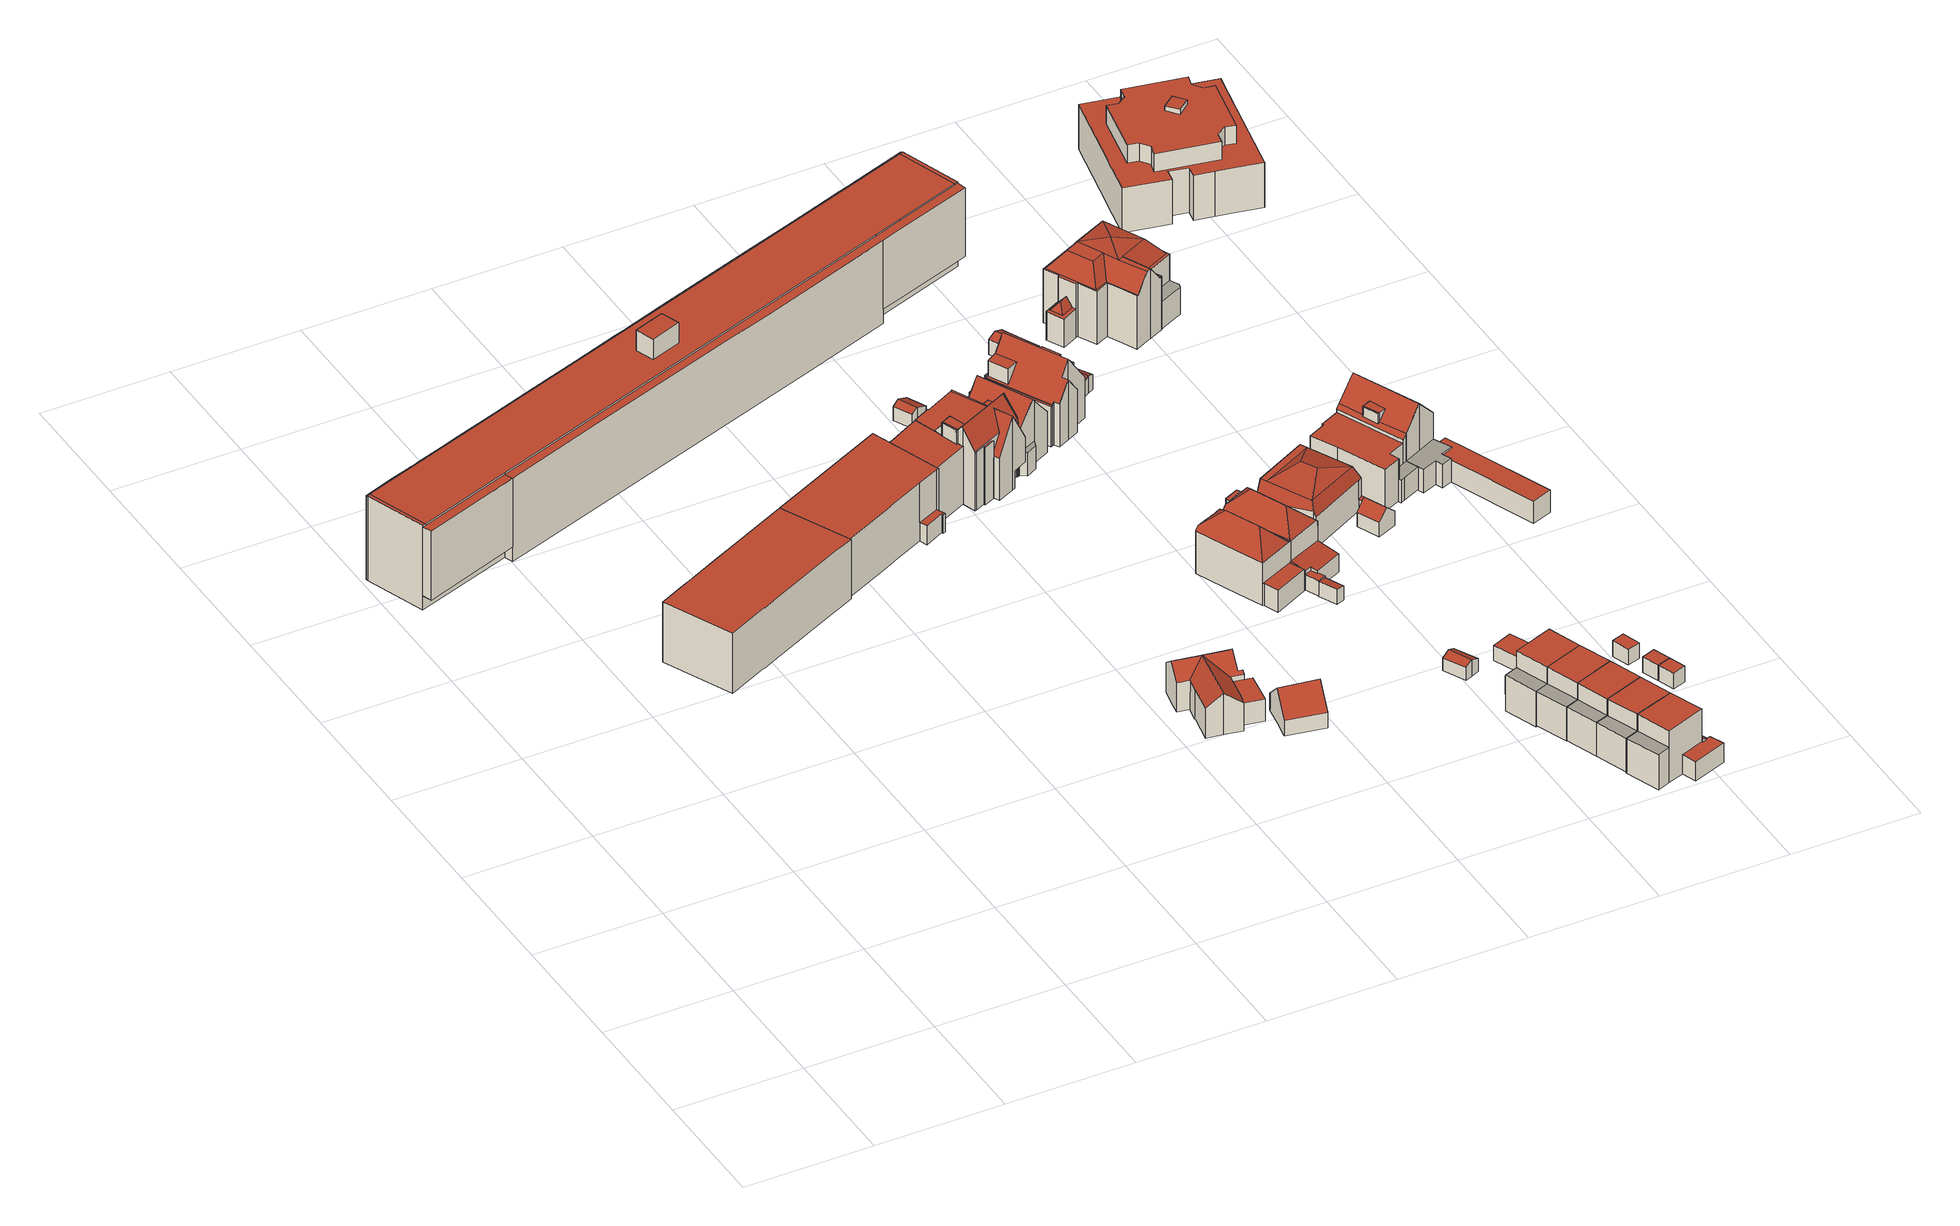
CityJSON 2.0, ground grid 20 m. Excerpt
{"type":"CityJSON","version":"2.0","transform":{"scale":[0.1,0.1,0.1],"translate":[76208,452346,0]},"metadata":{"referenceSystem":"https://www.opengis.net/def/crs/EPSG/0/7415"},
"CityObjects":{
"building1":{"type":"Building","attributes":{"Volume":3137.26,"Dakoppervlakte":316.41,"Muuroppervlakte":763.79,"Vloeroppervlakte":316.41,"hoogte_Z_max_in_m_NAP":10.35,"GEB_DOEL":"woonfunctie","dateOfConstruction":"1959-01-01","measuredHeight":9.92},"geometry":[{"type":"Solid","lod":"2","boundaries":[[[[0,1,2,3,4,5,6,7,8,9,10,11,12,13,14,15,16]],[[17,18,19,20,21,22,23,24,25,26,27,28,29,30,31,32,33]],[[6,5,4,3,2,1,33,32,31,30,29,28,27,7]],[[18,17,33,1,0,16]],[[8,7,27,26]],[[13,12,11,10,9,8,26,25,24,23,22,21,20,19,18,16,15,14]]]],"semantics":{"surfaces":[{"type":"GroundSurface"},{"type":"RoofSurface"},{"type":"WallSurface"}],"values":[[0,1,2,2,2,2]]}}]},
"building2":{"type":"Building","attributes":{"Volume":2361.42,"Dakoppervlakte":246.92,"Muuroppervlakte":637.64,"Vloeroppervlakte":246.92,"hoogte_Z_max_in_m_NAP":10.35,"GEB_DOEL":"kantoorfunctie - overige gebruiksfunctie - woonfunctie","dateOfConstruction":"1967-01-01","measuredHeight":9.69},"geometry":[{"type":"Solid","lod":"2","boundaries":[[[[34,35,36,37,38,39,40,41,42,43,44,45,46,47]],[[48,49,50,51,52,53,18,17,54,55]],[[56,57,58,59,60,61]],[[39,38,18,53]],[[50,49,56,43,42]],[[41,51,50,42]],[[53,52,51,41,40,39]],[[34,47,58,57]],[[58,47,46,59]],[[46,45,60,59]],[[45,44,61,60]],[[61,44,43,56]],[[49,48,57,56]],[[18,38,37,17]],[[36,35,34,57,48,55,54,17,37]]]],"semantics":{"surfaces":[{"type":"GroundSurface"},{"type":"RoofSurface"},{"type":"WallSurface"}],"values":[[0,1,1,2,2,2,2,2,2,2,2,2,2,2,2]]}}]},
"building3":{"type":"Building","attributes":{"Volume":17683.43,"Dakoppervlakte":1255.6,"Muuroppervlakte":3402.65,"Vloeroppervlakte":1207.68,"hoogte_Z_max_in_m_NAP":18.88,"GEB_DOEL":"overige gebruiksfunctie - woonfunctie","dateOfConstruction":"1969-01-01","measuredHeight":17.51},"geometry":[{"type":"MultiSurface","lod":"2","boundaries":[[[62,63,64,65,66,67,68,69,70,71,72,73]],[[74,75,76,77,78]],[[79,80,81,82,83,84]],[[85,86,87,88,89,90,91],[92,93,94,95]],[[96,97,98,99]],[[100,101,102,103,104,105,106,107,108,109,110,111,112,113]],[[110,109,114,115,116,117]],[[87,86,118,119]],[[120,85,91,121]],[[122,123,124,125,126,127,128,129,130,131,132,133,134,135,136,137,138,139,140,141,142,143,144,145,146,147,148]],[[92,98,97,93]],[[98,92,95,99]],[[99,95,94,96]],[[96,94,93,97]],[[104,79,84,105]],[[115,77,76,75,117,116]],[[117,75,74,110]],[[80,79,104,103,102,81]],[[136,135,65,64]],[[64,149,137,136]],[[149,150,138,137]],[[150,151,139,138]],[[151,152,140,139]],[[152,153,141,140]],[[153,154,142,141]],[[142,154,155,143]],[[155,156,144,143]],[[145,144,156,157]],[[157,158,146,145]],[[146,158,159,147]],[[148,160,161,122]],[[162,123,122,161]],[[162,163,124,123]],[[163,164,125,124]],[[164,165,126,125]],[[165,166,127,126]],[[166,167,128,127]],[[167,168,129,128]],[[168,63,130,129]],[[130,63,62,131]],[[131,62,73,132]],[[115,119,118,132,73,72,77]],[[86,133,132,118]],[[84,66,65,135,120,121,105]],[[134,85,120,135]],[[115,114,87,119]],[[105,121,91,106]],[[134,133,86,85]],[[88,87,114,109]],[[89,88,109,108]],[[90,89,108,107,106,91]],[[78,71,70,74]],[[72,71,78,77]],[[66,84,83,82,67]],[[68,67,82,81]],[[160,148,147,159]],[[69,68,81,102,101,100,113,112,111,110,74,70]]],"semantics":{"surfaces":[{"type":"GroundSurface"},{"type":"OuterCeilingSurface"},{"type":"RoofSurface"},{"type":"WallSurface"}],"values":[0,1,1,2,2,2,2,2,2,2,3,3,3,3,3,3,3,3,3,3,3,3,3,3,3,3,3,3,3,3,3,3,3,3,3,3,3,3,3,3,3,3,3,3,3,3,3,3,3,3,3,3,3,3,3,3,3]}}]},
"building4":{"type":"Building","attributes":{"Volume":526.9,"Dakoppervlakte":118.95,"Muuroppervlakte":221.09,"Vloeroppervlakte":96.66,"hoogte_Z_max_in_m_NAP":7.7,"GEB_DOEL":"woonfunctie","dateOfConstruction":"1901-01-01","measuredHeight":6.88},"geometry":[{"type":"Solid","lod":"2","boundaries":[[[[169,170,171,172,173,174,175,176,177,178,179,180,181,182,183,184,185,186,187,188,189,190]],[[191,192,193,194,195]],[[196,197,198,199,200,201,202]],[[203,196,204,205,206,207]],[[196,208,209,210,197]],[[211,212,213,208,196,203]],[[214,204,196,202,215,216]],[[214,216,186,185,195]],[[206,205,193,182,181]],[[206,181,180,207]],[[203,207,180,179,178,211]],[[202,188,187,215]],[[211,178,177,212]],[[216,215,187,186]],[[213,176,175,174,209,208]],[[184,191,195,185]],[[191,184,183,192]],[[193,192,183,182]],[[171,170,169,199,198]],[[199,169,190,189,201,200]],[[189,188,202,201]],[[172,171,198,197,210,209,174,173]],[[193,205,204,194]],[[204,214,195,194]],[[212,177,176,213]]]],"semantics":{"surfaces":[{"type":"GroundSurface"},{"type":"RoofSurface"},{"type":"WallSurface"}],"values":[[0,1,1,1,1,1,1,2,2,2,2,2,2,2,2,2,2,2,2,2,2,2,2,2,2]]}}]},
"building5":{"type":"Building","attributes":{"Volume":500.72,"Dakoppervlakte":54.18,"Muuroppervlakte":301.66,"Vloeroppervlakte":54.18,"hoogte_Z_max_in_m_NAP":12.72,"GEB_DOEL":"overige gebruiksfunctie - woonfunctie","dateOfConstruction":"1960-01-01","measuredHeight":11.92},"geometry":[{"type":"Solid","lod":"2","boundaries":[[[[217,218,219,220,221,222,223,224,225]],[[52,51,226,227,228,229,230,231,232]],[[233,234,235,236]],[[237,238,239,240]],[[222,221,52,232,239]],[[52,221,220,51]],[[217,225,240,231,230,227,226,219,218]],[[235,227,230,236]],[[230,229,233,236]],[[233,229,228,234]],[[228,227,235,234]],[[224,237,240,225]],[[223,238,237,224]],[[223,222,239,238]],[[232,231,240,239]],[[219,226,51,220]]]],"semantics":{"surfaces":[{"type":"GroundSurface"},{"type":"RoofSurface"},{"type":"WallSurface"}],"values":[[0,1,1,1,2,2,2,2,2,2,2,2,2,2,2,2]]}}]},
"building6":{"type":"Building","attributes":{"Volume":167.67,"Dakoppervlakte":54.36,"Muuroppervlakte":88.66,"Vloeroppervlakte":38.82,"hoogte_Z_max_in_m_NAP":6.74,"GEB_DOEL":"onbekend","dateOfConstruction":"1901-01-01","measuredHeight":5.87},"geometry":[{"type":"Solid","lod":"2","boundaries":[[[[241,242,243,244,245,246,247,248]],[[249,250,251,252,253]],[[252,254,255,256,253]],[[246,256,255,254,248,247]],[[243,242,251,250]],[[241,252,251,242]],[[256,246,245,244,243,250,249,253]],[[241,248,254,252]]]],"semantics":{"surfaces":[{"type":"GroundSurface"},{"type":"RoofSurface"},{"type":"WallSurface"}],"values":[[0,1,1,2,2,2,2,2]]}}]},
"building7":{"type":"Building","attributes":{"Volume":1097.82,"Dakoppervlakte":141.98,"Muuroppervlakte":440.76,"Vloeroppervlakte":105.24,"hoogte_Z_max_in_m_NAP":13.72,"GEB_DOEL":"kantoorfunctie,woonfunctie - woonfunctie","dateOfConstruction":"1960-01-01","measuredHeight":12.88},"geometry":[{"type":"MultiSurface","lod":"2","boundaries":[[[257,258,259,260,261,262,225,263,264,265,266,267,268,269,270,271,272,273,274,275,276]],[[277,278,279,280,281,282,283,284,285,286,287]],[[288,289,290,291,292,293,294,295,296]],[[235,297,298,236]],[[299,300,301,302]],[[303,304,305,297,235,306]],[[307,308,309,310,311,312,313,314,305,304]],[[315,316,317,318,319]],[[320,321,322,323,324,318,317,325,303,306]],[[326,327,328,329,330,331]],[[332,333,323,322,334,335,336]],[[337,338,319,318,324,323,333,339,340]],[[280,279,341,325,317,342]],[[225,310,309,295,263]],[[321,320,219,262,331]],[[315,319,338]],[[263,295,294,264]],[[270,269,289,288]],[[290,289,269,268]],[[268,267,291,290]],[[267,266,292,291]],[[293,292,266,265]],[[294,293,265,264]],[[296,308,307,288]],[[295,309,308,296]],[[235,236,301,343,344]],[[300,311,343,301]],[[217,218,345,219,320,306,235,344,343,311,310,225,346]],[[298,297,305,314]],[[299,312,311,300]],[[314,313,302,301,236,298]],[[347,275,285,284,340,339,333]],[[340,284,283,282,337]],[[282,281,338,337]],[[336,335,258,257]],[[257,276,332,336]],[[276,347,333,332]],[[259,258,335,329,328]],[[262,261,326,331]],[[261,260,327,326]],[[259,328,327,260]],[[329,335,334,330]],[[307,304,303,325,341,279,271,348,349,350,270,288]],[[331,330,334,322,321]],[[281,280,342,316,315,338]],[[317,316,342,280,342]],[[272,271,279,278]],[[273,272,278,277]],[[277,287,274,273]],[[274,287,286,285,275]],[[302,313,312,299]]],"semantics":{"surfaces":[{"type":"GroundSurface"},{"type":"OuterCeilingSurface"},{"type":"OuterFloorSurface"},{"type":"RoofSurface"},{"type":"WallSurface"}],"values":[0,1,2,3,3,3,3,3,3,3,3,3,4,4,4,4,4,4,4,4,4,4,4,4,4,4,4,4,4,4,4,4,4,4,4,4,4,4,4,4,4,4,4,4,4,4,4,4,4,4,4]}}]},
"building8":{"type":"Building","attributes":{"Volume":24.05,"Dakoppervlakte":10.98,"Muuroppervlakte":28.49,"Vloeroppervlakte":9.77,"hoogte_Z_max_in_m_NAP":3.58,"GEB_DOEL":"onbekend","dateOfConstruction":"1932-01-01","measuredHeight":2.89},"geometry":[{"type":"Solid","lod":"2","boundaries":[[[[351,352,353,354,355,356]],[[357,358,359,360]],[[361,362,357,360]],[[355,354,359,358]],[[352,351,362,361]],[[356,357,362,351]],[[359,354,353,352,361,360]],[[356,355,358,357]]]],"semantics":{"surfaces":[{"type":"GroundSurface"},{"type":"RoofSurface"},{"type":"WallSurface"}],"values":[[0,1,1,2,2,2,2,2]]}}]},
"building9":{"type":"Building","attributes":{"Volume":637.12,"Dakoppervlakte":109.9,"Muuroppervlakte":357.08,"Vloeroppervlakte":79.7,"hoogte_Z_max_in_m_NAP":13.72,"GEB_DOEL":"woonfunctie","dateOfConstruction":"1932-01-01","measuredHeight":12.87},"geometry":[{"type":"Solid","lod":"2","boundaries":[[[[363,364,365,271,348,349,350,270,269,366,367,368,369,370,371,372,373,374,375,376,377,378,379,380]],[[381,382,383,384,385,386,387,388,389,390]],[[391,392,393,394,395,396,382,381]],[[397,398,289,288,399,400,401,402,403]],[[307,304,404,405]],[[303,406,404,304]],[[317,407,406,303,325]],[[317,316,315,407]],[[337,408,409,410,338]],[[383,411,384]],[[412,413,410,409,388,387]],[[414,415,416,417,418]],[[419,386,385,420]],[[391,417,375,374,392]],[[393,392,374,373,372,371,395,394]],[[371,370,401,396,395]],[[363,380,389,388]],[[390,389,380,379,418]],[[418,379,378,414]],[[378,377,415,414]],[[377,376,416,415]],[[417,416,376,375]],[[417,391,381,390,418]],[[401,370,369,402]],[[369,368,403,402]],[[269,289,398,397,367,366]],[[288,289,269,270]],[[315,316,342,365,364,338]],[[363,388,337]],[[409,408,337,388]],[[317,342,365,342,316]],[[304,307,288,270,350,349,348,271,365,342,317,325,303]],[[364,363,337,338]],[[399,288,307,405]],[[383,400,399,405,404,406,407,315,338,410,413,419,420,411]],[[401,400,383,382,396]],[[368,367,397,403]],[[387,386,419,413,412]],[[411,420,385,384]]]],"semantics":{"surfaces":[{"type":"GroundSurface"},{"type":"RoofSurface"},{"type":"OuterFloorSurface"},{"type":"WallSurface"}],"values":[[0,1,1,1,1,1,1,1,1,1,1,2,1,3,3,3,3,3,3,3,3,3,3,3,3,3,3,3,3,3,3,3,3,3,3,3,3,3,3]]}}]},
"building10":{"type":"Building","attributes":{"Volume":635.07,"Dakoppervlakte":113.04,"Muuroppervlakte":271.04,"Vloeroppervlakte":85.54,"hoogte_Z_max_in_m_NAP":10.62,"GEB_DOEL":"woonfunctie","dateOfConstruction":"1894-01-01","measuredHeight":9.99},"geometry":[{"type":"Solid","lod":"2","boundaries":[[[[421,422,423,424,425,426,427,428,429,430,431,432,433,434,435,436,437,438,439,440,441]],[[442,443,444,445,446,447,448,449]],[[450,451,452]],[[453,454,455]],[[451,450,444,443,456,457,458]],[[445,444,450,452,459,460]],[[454,453,461]],[[461,459,452,454]],[[462,463,464,465,466,467,468,469]],[[464,470,471,472,473]],[[467,439,438,468]],[[469,468,438,437]],[[437,436,462,469]],[[462,436,435,470,463]],[[435,434,471,470]],[[471,434,433,472]],[[463,470,464]],[[455,454,452,451,467,466,465,473,472]],[[460,459,461,453,455,472,433,432,431,430,429]],[[440,439,467,451,458,457,456,421,441]],[[456,443,442,423,422,421]],[[442,449,424,423]],[[449,448,425,424]],[[426,425,448,447]],[[473,465,464]],[[447,446,445,460,429,428,427,426]]]],"semantics":{"surfaces":[{"type":"GroundSurface"},{"type":"RoofSurface"},{"type":"WallSurface"}],"values":[[0,1,1,1,1,1,1,1,1,1,2,2,2,2,2,2,2,2,2,2,2,2,2,2,2,2]]}}]},
"building11":{"type":"Building","attributes":{"Volume":947.93,"Dakoppervlakte":129.73,"Muuroppervlakte":334.49,"Vloeroppervlakte":114.23,"hoogte_Z_max_in_m_NAP":13.04,"GEB_DOEL":"woonfunctie","dateOfConstruction":"1932-01-01","measuredHeight":12.15},"children":["building11-1","building11-2"],"geometry":[{"type":"Solid","lod":"2","boundaries":[[[[474,475,476,477,478,479,480,481,482,483,484,485,486,487,488,489,490,491,492]],[[493,494,495,496,497,498,499,500],[501,502,503,504]],[[505,506,507,508,495,494,509],[510,511,512,513,514,515,516,517]],[[518,519,520,493,500,521]],[[522,523,524,525,526]],[[527,528,529,530,531,532,533,534,535]],[[498,497,525,479,478]],[[498,478,477,499]],[[477,476,500,499]],[[476,475,521,500]],[[518,521,475,474,492,519]],[[487,528,527,488]],[[486,529,528,487]],[[529,486,485,530]],[[485,484,531,530]],[[488,527,508,507,506,490,489]],[[532,483,482,533]],[[524,523,522,533,482,481,480]],[[525,524,480,479]],[[534,533,522,526]],[[495,508,527,535,534,526,496]],[[496,526,525,497]],[[505,509,494,520,519,492,491,490,506]],[[483,532,531,484]],[[494,493,520]],[[536,537,501,504]],[[504,503,536]],[[537,536,503,502]],[[537,502,501]],[[514,513,538,539]],[[540,541,512,511]],[[515,539,538,516]],[[516,538,513,512,541,517]],[[515,514,539]],[[540,510,517,541]],[[511,510,540]]]],"semantics":{"surfaces":[{"type":"GroundSurface"},{"type":"RoofSurface"},{"type":"OuterFloorSurface"},{"type":"WallSurface"}],"values":[[0,1,1,1,1,2,3,3,3,3,3,3,3,3,3,3,3,3,3,3,3,3,3,3,3,1,3,3,3,1,1,3,3,3,3,3]]}}]},
"building11-1":{"type":"BuildingInstallation","attributes":{"relationToConstruction":"outside"},"parents":["building11"],"geometry":[{"type":"MultiSurface","lod":"2","boundaries":[[[536,537,501,504]],[[504,503,536]],[[537,536,503,502]],[[537,502,501]]],"semantics":{"surfaces":[{"type":"RoofSurface"},{"type":"WallSurface"}],"values":[0,1,1,1]}}]},
"building11-2":{"type":"BuildingInstallation","attributes":{"relationToConstruction":"outside"},"parents":["building11"],"geometry":[{"type":"MultiSurface","lod":"2","boundaries":[[[514,513,538,539]],[[540,541,512,511]],[[515,539,538,516]],[[516,538,513,512,541,517]],[[515,514,539]],[[540,510,517,541]],[[511,510,540]]],"semantics":{"surfaces":[{"type":"RoofSurface"},{"type":"WallSurface"}],"values":[0,0,1,1,1,1,1]}}]},
"building12":{"type":"Building","attributes":{"Volume":688.4,"Dakoppervlakte":128.55,"Muuroppervlakte":303.42,"Vloeroppervlakte":100.23,"hoogte_Z_max_in_m_NAP":10.63,"GEB_DOEL":"woonfunctie","dateOfConstruction":"1894-01-01","measuredHeight":10},"geometry":[{"type":"Solid","lod":"2","boundaries":[[[[542,543,544,545,546,547,548,549,550,551,552,553,554,555,556,557,558,434,433,432,431,430,429,559,560,561,562]],[[563,460,459]],[[564,565,566,567,568]],[[461,569,563,459]],[[568,567,569,461,453,570]],[[570,453,455,571]],[[572,573,564,568,570,571,574,575,576]],[[577,578,579,580]],[[581,582,583,472,471,584,585]],[[586,587,588,589]],[[590,591,592,593,594,595]],[[545,544,565,564]],[[560,559,429,460,563,569,567,566,562,561]],[[460,429,430,431,432,433,472,455,453,461,459]],[[576,575,574,583,549,548,547]],[[572,576,547,546]],[[573,572,546,545,564]],[[577,565,544,543,578]],[[543,542,579,578]],[[580,579,542,562,566]],[[580,566,565,577]],[[581,551,550,582]],[[433,434,593,471,472]],[[556,555,586,589]],[[590,595,587,554,553,552]],[[588,594,593,434,558,557]],[[589,588,557,556]],[[587,586,555,554]],[[588,587,595,594]],[[471,593,592,584]],[[584,592,591,585]],[[591,590,552,551,581,585]],[[583,574,571,455,472]],[[550,549,583,582]]]],"semantics":{"surfaces":[{"type":"GroundSurface"},{"type":"RoofSurface"},{"type":"WallSurface"}],"values":[[0,1,1,1,1,1,1,1,1,1,1,2,2,2,2,2,2,2,2,2,2,2,2,2,2,2,2,2,2,2,2,2,2,2]]}}]},
"building13":{"type":"Building","attributes":{"Volume":25.13,"Dakoppervlakte":11.22,"Muuroppervlakte":29.72,"Vloeroppervlakte":10.32,"hoogte_Z_max_in_m_NAP":2.9,"GEB_DOEL":"onbekend","dateOfConstruction":"1932-01-01","measuredHeight":2.72},"geometry":[{"type":"Solid","lod":"2","boundaries":[[[[596,597,598,599,600,601]],[[602,603,604,605]],[[606,607,602,605]],[[606,596,601,607]],[[604,603,599,598]],[[597,605,604,598]],[[603,602,607,601,600,599]],[[597,596,606,605]]]],"semantics":{"surfaces":[{"type":"GroundSurface"},{"type":"RoofSurface"},{"type":"WallSurface"}],"values":[[0,1,1,2,2,2,2,2]]}}]},
"building14":{"type":"Building","attributes":{"Volume":397.58,"Dakoppervlakte":47.01,"Muuroppervlakte":231.46,"Vloeroppervlakte":56.69,"hoogte_Z_max_in_m_NAP":9.35,"GEB_DOEL":"woonfunctie","dateOfConstruction":"1991-01-01","measuredHeight":8.43},"geometry":[{"type":"Solid","lod":"2","boundaries":[[[[608,609,610,611,612,613,614,615]],[[616,617,618,619]],[[620,621,622,623]],[[624,625,626,627]],[[612,611,627,622,621,619]],[[611,610,624,627]],[[624,610,609,625]],[[625,609,608,626]],[[623,622,627,626]],[[617,614,613,618]],[[612,619,618,613]],[[615,614,617,616]],[[620,616,619,621]],[[616,620,623,626,608,615]]]],"semantics":{"surfaces":[{"type":"GroundSurface"},{"type":"OuterFloorSurface"},{"type":"RoofSurface"},{"type":"WallSurface"}],"values":[[0,1,2,2,3,3,3,3,3,3,3,3,3,3]]}}]},
"building15":{"type":"Building","attributes":{"Volume":484.71,"Dakoppervlakte":67.29,"Muuroppervlakte":260.68,"Vloeroppervlakte":78.87,"hoogte_Z_max_in_m_NAP":9.35,"GEB_DOEL":"woonfunctie","dateOfConstruction":"1991-01-01","measuredHeight":8.76},"geometry":[{"type":"Solid","lod":"2","boundaries":[[[[628,629,630,631,632,633,634,635,636,637,638]],[[639,617,616,640]],[[641,620,623,642]],[[643,644,645,646,647]],[[625,648,649,626]],[[620,616,630,629,626,623]],[[632,631,617,639]],[[633,632,639,640]],[[641,640,616,620]],[[644,636,635,645]],[[645,635,634,646]],[[643,637,636,644]],[[629,628,625,626]],[[628,638,648,625]],[[643,647,649,648,638,637]],[[640,641,642,649,647,646,634,633]],[[623,626,649,642]],[[630,616,617,631]]]],"semantics":{"surfaces":[{"type":"GroundSurface"},{"type":"OuterFloorSurface"},{"type":"RoofSurface"},{"type":"WallSurface"}],"values":[[0,1,2,2,2,3,3,3,3,3,3,3,3,3,3,3,3,3]]}}]},
"building16":{"type":"Building","attributes":{"Volume":395.79,"Dakoppervlakte":47.01,"Muuroppervlakte":230.45,"Vloeroppervlakte":56.69,"hoogte_Z_max_in_m_NAP":9.35,"GEB_DOEL":"woonfunctie","dateOfConstruction":"1991-01-01","measuredHeight":8.4},"geometry":[{"type":"Solid","lod":"2","boundaries":[[[[650,651,652,653,654,655,656,657]],[[618,658,659,619]],[[621,660,661,622]],[[662,663,624,627]],[[652,651,662,661,660,659]],[[627,624,657,656]],[[662,651,650,663]],[[663,650,657,624]],[[622,661,662,627]],[[653,658,618,654]],[[652,659,658,653]],[[619,655,654,618]],[[621,619,659,660]],[[656,655,619,621,622,627]]]],"semantics":{"surfaces":[{"type":"GroundSurface"},{"type":"OuterFloorSurface"},{"type":"RoofSurface"},{"type":"WallSurface"}],"values":[[0,1,2,2,3,3,3,3,3,3,3,3,3,3]]}}]},
"building17":{"type":"Building","attributes":{"Volume":395.81,"Dakoppervlakte":47.02,"Muuroppervlakte":230.46,"Vloeroppervlakte":56.69,"hoogte_Z_max_in_m_NAP":9.35,"GEB_DOEL":"woonfunctie","dateOfConstruction":"1991-01-01","measuredHeight":8.4},"geometry":[{"type":"Solid","lod":"2","boundaries":[[[[651,650,664,665,666,667,653,652]],[[659,658,668,669]],[[660,670,671,661]],[[672,673,663,662]],[[665,672,671,670,669,666]],[[665,664,673,672]],[[673,664,650,663]],[[651,662,663,650]],[[671,672,662,661]],[[653,667,668,658]],[[667,666,669,668]],[[652,653,658,659]],[[660,659,669,670]],[[659,660,661,662,651,652]]]],"semantics":{"surfaces":[{"type":"GroundSurface"},{"type":"OuterFloorSurface"},{"type":"RoofSurface"},{"type":"WallSurface"}],"values":[[0,1,2,2,3,3,3,3,3,3,3,3,3,3]]}}]},
"building18":{"type":"Building","attributes":{"Volume":41.04,"Dakoppervlakte":13,"Muuroppervlakte":46.09,"Vloeroppervlakte":10.97,"hoogte_Z_max_in_m_NAP":5.11,"GEB_DOEL":"onbekend","dateOfConstruction":"1932-01-01","measuredHeight":4.28},"geometry":[{"type":"Solid","lod":"2","boundaries":[[[[674,675,676,677,678,679]],[[680,681,682,683]],[[680,684,685,681]],[[679,685,684,674]],[[677,676,683,682]],[[680,683,676,675]],[[685,679,678,677,682,681]],[[675,674,684,680]]]],"semantics":{"surfaces":[{"type":"GroundSurface"},{"type":"RoofSurface"},{"type":"WallSurface"}],"values":[[0,1,1,2,2,2,2,2]]}}]},
"building19":{"type":"Building","attributes":{"Volume":471.34,"Dakoppervlakte":63.38,"Muuroppervlakte":256.06,"Vloeroppervlakte":73.6,"hoogte_Z_max_in_m_NAP":9.35,"GEB_DOEL":"woonfunctie","dateOfConstruction":"1991-01-01","measuredHeight":8.54},"geometry":[{"type":"Solid","lod":"2","boundaries":[[[[686,687,688,689,690,691,692,693,694,695,696]],[[668,697,698,669]],[[699,700,701,671,670]],[[702,703,704,705,706,707,708,709]],[[672,710,711,706,705,712,673]],[[688,669,670,671,672,689]],[[668,669,688,687]],[[687,686,697,668]],[[669,698,699,670]],[[695,694,702,709]],[[694,693,703,702]],[[690,689,672,673]],[[692,691,712,704,703,693]],[[712,705,704]],[[707,706,711]],[[712,691,690,673]],[[709,708,710,701,700,699,698,696,695]],[[701,710,672,671]],[[711,710,708,707]],[[686,696,698,697]]]],"semantics":{"surfaces":[{"type":"GroundSurface"},{"type":"OuterFloorSurface"},{"type":"RoofSurface"},{"type":"WallSurface"}],"values":[[0,1,2,2,2,3,3,3,3,3,3,3,3,3,3,3,3,3,3,3]]}}]},
"building20":{"type":"Building","attributes":{"Volume":54.66,"Dakoppervlakte":21.77,"Muuroppervlakte":48.72,"Vloeroppervlakte":25.34,"hoogte_Z_max_in_m_NAP":2.72,"GEB_DOEL":"onbekend","dateOfConstruction":"1932-01-01","measuredHeight":2.51},"geometry":[{"type":"Solid","lod":"2","boundaries":[[[[713,714,715,716]],[[717,718,719,720]],[[713,716,718,717]],[[716,715,719,718]],[[714,720,719,715]],[[713,717,720,714]]]],"semantics":{"surfaces":[{"type":"GroundSurface"},{"type":"RoofSurface"},{"type":"WallSurface"}],"values":[[0,1,2,2,2,2]]}}]},
"building21":{"type":"Building","attributes":{"Volume":53.36,"Dakoppervlakte":20.78,"Muuroppervlakte":48.48,"Vloeroppervlakte":19.05,"hoogte_Z_max_in_m_NAP":3.81,"GEB_DOEL":"onbekend","dateOfConstruction":"1898-01-01","measuredHeight":3.15},"geometry":[{"type":"Solid","lod":"2","boundaries":[[[[721,722,723,724,725,726,727,728]],[[729,730,731,732]],[[732,731,733,734]],[[735,736,737,738]],[[729,723,722,730]],[[731,730,722,721,728,735,733]],[[725,724,732,734,738]],[[736,727,726,737]],[[725,738,737,726]],[[728,727,736,735]],[[733,735,738,734]],[[729,732,724,723]]]],"semantics":{"surfaces":[{"type":"GroundSurface"},{"type":"RoofSurface"},{"type":"WallSurface"}],"values":[[0,1,1,1,2,2,2,2,2,2,2,2]]}}]},
"building22":{"type":"Building","attributes":{"Volume":19.64,"Dakoppervlakte":7.95,"Muuroppervlakte":28.45,"Vloeroppervlakte":7.05,"hoogte_Z_max_in_m_NAP":3.82,"GEB_DOEL":"overige gebruiksfunctie","dateOfConstruction":"1898-01-01","measuredHeight":3.06},"geometry":[{"type":"Solid","lod":"2","boundaries":[[[[739,740,741,742,743,744]],[[745,746,747,748]],[[749,750,748,747]],[[740,739,750,749]],[[743,742,746,745]],[[741,747,746,742]],[[750,739,744,743,745,748]],[[741,740,749,747]]]],"semantics":{"surfaces":[{"type":"GroundSurface"},{"type":"RoofSurface"},{"type":"WallSurface"}],"values":[[0,1,1,2,2,2,2,2]]}}]},
"building23":{"type":"Building","attributes":{"Volume":814.53,"Dakoppervlakte":166.31,"Muuroppervlakte":279.01,"Vloeroppervlakte":129.15,"hoogte_Z_max_in_m_NAP":9.15,"GEB_DOEL":"woonfunctie","dateOfConstruction":"1894-01-01","measuredHeight":8.63},"geometry":[{"type":"Solid","lod":"2","boundaries":[[[[751,752,753,754,755,756,757,758,759,760,761,762,763,764,765,766,767,768,769]],[[770,771,772,773]],[[772,771,774,775]],[[776,777,778,779,780,781]],[[782,783,784,785]],[[782,785,786]],[[783,782,786,787]],[[784,783,787]],[[788,789,784,787]],[[790,791,792,785,784,789]],[[786,785,792,793,794,795,796]],[[797,788,787,786,796]],[[766,765,793,792]],[[794,793,765,764]],[[764,763,781,795,794]],[[797,796,780,753,752]],[[797,752,751,769,768,790,789,788]],[[767,791,790,768]],[[791,767,766,792]],[[761,760,774,771]],[[773,772,775,759,758,757]],[[770,773,757,756,777]],[[754,753,780,779]],[[781,763,762,776]],[[754,779,778,755]],[[777,776,762,761,771,770]],[[756,755,778,777]],[[781,780,796,795]],[[774,760,759,775]]]],"semantics":{"surfaces":[{"type":"GroundSurface"},{"type":"RoofSurface"},{"type":"WallSurface"}],"values":[[0,1,1,1,1,1,1,1,1,1,1,1,2,2,2,2,2,2,2,2,2,2,2,2,2,2,2,2,2]]}}]},
"building24":{"type":"Building","attributes":{"Volume":15.83,"Dakoppervlakte":6.14,"Muuroppervlakte":25.91,"Vloeroppervlakte":6.14,"hoogte_Z_max_in_m_NAP":3.48,"GEB_DOEL":"onbekend","dateOfConstruction":"1991-01-01","measuredHeight":2.58},"geometry":[{"type":"Solid","lod":"2","boundaries":[[[[798,799,800,801]],[[802,803,804,805]],[[801,803,802,798]],[[801,800,804,803]],[[799,805,804,800]],[[805,799,798,802]]]],"semantics":{"surfaces":[{"type":"GroundSurface"},{"type":"RoofSurface"},{"type":"WallSurface"}],"values":[[0,1,2,2,2,2]]}}]},
"building25":{"type":"Building","attributes":{"Volume":15.77,"Dakoppervlakte":6.21,"Muuroppervlakte":25.49,"Vloeroppervlakte":6.21,"hoogte_Z_max_in_m_NAP":3.48,"GEB_DOEL":"onbekend","dateOfConstruction":"1991-01-01","measuredHeight":2.54},"geometry":[{"type":"Solid","lod":"2","boundaries":[[[[806,807,808,809]],[[810,811,812,813]],[[809,808,811,810]],[[811,808,807,812]],[[806,813,812,807]],[[806,809,810,813]]]],"semantics":{"surfaces":[{"type":"GroundSurface"},{"type":"RoofSurface"},{"type":"WallSurface"}],"values":[[0,1,2,2,2,2]]}}]},
"building26":{"type":"Building","attributes":{"Volume":15.79,"Dakoppervlakte":6.21,"Muuroppervlakte":25.53,"Vloeroppervlakte":6.21,"hoogte_Z_max_in_m_NAP":3.48,"GEB_DOEL":"onbekend","dateOfConstruction":"1991-01-01","measuredHeight":2.54},"geometry":[{"type":"Solid","lod":"2","boundaries":[[[[814,815,809,808]],[[816,811,810,817]],[[809,815,817,810]],[[815,814,816,817]],[[808,811,816,814]],[[808,809,810,811]]]],"semantics":{"surfaces":[{"type":"GroundSurface"},{"type":"RoofSurface"},{"type":"WallSurface"}],"values":[[0,1,2,2,2,2]]}}]},
"building27":{"type":"Building","attributes":{"Volume":611.28,"Dakoppervlakte":83.93,"Muuroppervlakte":315.27,"Vloeroppervlakte":89.19,"hoogte_Z_max_in_m_NAP":10.36,"GEB_DOEL":"woonfunctie","dateOfConstruction":"1894-01-01","measuredHeight":9.7},"geometry":[{"type":"Solid","lod":"2","boundaries":[[[[818,819,820,821,822,823,824,825,826,827,828,829,830,831,832]],[[833,834,835,836,837,838,839,840,841]],[[842,843,844,845,846,847,848,849,850,851]],[[852,853,854,855,856,857,858,859]],[[860,861,862,863]],[[850,818,832,851]],[[842,851,832,831,839]],[[847,846,822,821]],[[821,820,848,847]],[[849,848,820,819]],[[849,819,818,850]],[[841,829,828,827,834,833]],[[834,827,826,835]],[[840,839,831,830]],[[822,846,859,858,823]],[[860,854,857,861]],[[824,823,858,857,854,853,835,826,825]],[[856,862,861,857]],[[862,856,855,863]],[[855,854,860,863]],[[853,852,845,836,835]],[[839,838,843,842]],[[843,838,837,844]],[[836,845,844,837]],[[859,846,845,852]],[[841,840,830,829]]]],"semantics":{"surfaces":[{"type":"GroundSurface"},{"type":"OuterFloorSurface"},{"type":"RoofSurface"},{"type":"WallSurface"}],"values":[[0,1,2,2,2,3,3,3,3,3,3,3,3,3,3,3,3,3,3,3,3,3,3,3,3,3]]}}]},
"building28":{"type":"Building","attributes":{"Volume":1738.55,"Dakoppervlakte":221.43,"Muuroppervlakte":513.22,"Vloeroppervlakte":172.69,"hoogte_Z_max_in_m_NAP":12.7,"GEB_DOEL":"kantoorfunctie,woonfunctie","dateOfConstruction":"1898-01-01","measuredHeight":12.12},"geometry":[{"type":"Solid","lod":"2","boundaries":[[[[864,865,866,867,868,869,870,871,872,873,874,875,876,877,878,879,880,881,882,883,884,885,886,887,888]],[[889,890,891,892,893,894,895]],[[896,897,898,899,900,901,902,903,904,905,906,907,908,909,910,911,912,913,914,915,916,917,918,919]],[[920,921,898,897]],[[922,899,898,921]],[[903,902,923,924]],[[923,902,901,925]],[[925,926,927,923]],[[928,924,923,927]],[[921,920,929,922]],[[929,920,927,926]],[[929,926,930]],[[896,928,927,920,897]],[[930,926,925]],[[899,922,929,930,900]],[[900,930,925,901]],[[931,932,933,934]],[[935,936,933,932]],[[934,933,936]],[[937,938,939,931,934,936,935,940]],[[882,904,903,924,884,883]],[[905,904,882,881]],[[881,880,893,906,905]],[[908,891,875,874,909]],[[873,910,909,874]],[[873,872,911,910]],[[911,872,871,912]],[[871,870,940,913,912]],[[940,935,932,931,939,914,913]],[[867,866,915,914,939]],[[866,865,916,915]],[[917,916,865,864]],[[870,869,937,940]],[[938,937,869,868]],[[939,938,868,867]],[[893,880,879,878,877,889,895,894]],[[889,877,876,890]],[[891,890,876,875]],[[906,893,892,907]],[[891,908,907,892]],[[884,924,928,896,919,887,886,885]],[[864,888,887,919,918,917]]]],"semantics":{"surfaces":[{"type":"GroundSurface"},{"type":"OuterFloorSurface"},{"type":"RoofSurface"},{"type":"WallSurface"}],"values":[[0,1,2,2,2,2,2,2,2,2,2,2,2,2,2,2,2,2,2,2,3,3,3,3,3,3,3,3,3,3,3,3,3,3,3,3,3,3,3,3,3,3]]}}]},
"building29":{"type":"Building","attributes":{"Volume":1026.02,"Dakoppervlakte":162.21,"Muuroppervlakte":474.84,"Vloeroppervlakte":152.46,"hoogte_Z_max_in_m_NAP":12.24,"GEB_DOEL":"woonfunctie","dateOfConstruction":"1894-01-01","measuredHeight":11.7},"geometry":[{"type":"Solid","lod":"2","boundaries":[[[[941,942,943,944,945,946,947,948,949,950,951,952,953,954,955,956]],[[957,958,835,959,960,961,962,963,964]],[[965,966,967,968,969,970,971,972]],[[973,861,860,974]],[[858,857,973,974,854,853,975,976]],[[977,976,975,978]],[[954,972,971,955]],[[954,953,965,972]],[[969,941,956,970]],[[971,970,956,955]],[[949,858,976,950]],[[854,857,858,949,948,947,946,835,853]],[[976,977,951,950]],[[861,857,854,860]],[[861,973,857]],[[854,974,860]],[[835,946,945,959]],[[959,945,944,960]],[[943,961,960,944]],[[961,943,942,968,962]],[[853,835,958,975]],[[975,958,957,978]],[[968,942,941,969]],[[966,965,953,952,957,964]],[[962,968,967,963]],[[964,963,967,966]],[[978,957,952,951,977]]]],"semantics":{"surfaces":[{"type":"GroundSurface"},{"type":"OuterFloorSurface"},{"type":"RoofSurface"},{"type":"WallSurface"}],"values":[[0,1,2,2,2,2,3,3,3,3,3,3,3,3,3,3,3,3,3,3,3,3,3,3,3,3,3]]}}]},
"building30":{"type":"Building","attributes":{"Volume":3571.09,"Dakoppervlakte":395.84,"Muuroppervlakte":807.35,"Vloeroppervlakte":395.84,"hoogte_Z_max_in_m_NAP":12.34,"GEB_DOEL":"overige gebruiksfunctie - woonfunctie","dateOfConstruction":"1970-01-01","measuredHeight":11.29},"geometry":[{"type":"Solid","lod":"2","boundaries":[[[[979,980,981,982,983,984,985,986,987,988,989,990,991,992,993,994,995]],[[996,997,998,999,1000,1001,1002,1003,1004,1005,1006,1007,1008,1009,1010,1011,1012],[1013,1014,1015,1016,1017,1018,1019,1020,1021,1022,1023,1024,1025,1026,1027,1028]],[[1029,1030,1031,1032,1033,1034,1035,1036,1037,1038,1039,1040,1041,1042,1043,1044],[1045,1046,1047,1048]],[[1049,1050,1051,1052]],[[985,984,1009,1008]],[[984,983,1010,1009]],[[1011,1010,983,982]],[[982,981,1012,1011]],[[996,1012,981,980]],[[991,990,1003,1002,1001,1000,999,994,993,992]],[[989,1004,1003,990]],[[1050,1045,1048,1051]],[[1052,1047,1046,1049]],[[1046,1045,1050,1049]],[[1038,1017,1016,1039]],[[1015,1040,1039,1016]],[[1040,1015,1014,1041]],[[1041,1014,1013,1042]],[[1042,1013,1028,1043]],[[1043,1028,1027,1044]],[[1026,1029,1044,1027]],[[1030,1029,1026,1025]],[[1024,1031,1030,1025]],[[1031,1024,1023,1032]],[[1022,1033,1032,1023]],[[1033,1022,1021,1034]],[[1034,1021,1020,1035]],[[1035,1020,1019,1036]],[[1018,1037,1036,1019]],[[1038,1037,1018,1017]],[[1047,1052,1051,1048]],[[1005,1004,989,988,987,986,985,1008,1007,1006]],[[980,979,995,994,999,998,997,996]]]],"semantics":{"surfaces":[{"type":"GroundSurface"},{"type":"RoofSurface"},{"type":"WallSurface"}],"values":[[0,1,1,1,2,2,2,2,2,2,2,2,2,2,2,2,2,2,2,2,2,2,2,2,2,2,2,2,2,2,2,2,2]]}}]}
},
"vertices":[
[560,909,4],[561,908,4],[536,896,4],[534,896,4],[409,837,4],[385,825,4],[384,825,4],[319,794,4],[270,902,4],[279,906,4],[303,918,4],[318,925,4],[319,925,4],[377,953,4],[431,978,4],[454,990,4],[510,1016,4],[560,909,104],[510,1016,104],[454,990,104],[431,978,104],[377,953,104],[319,925,104],[318,925,104],[303,918,104],[279,906,104],[270,902,104],[319,794,104],[384,825,104],[385,825,104],[409,837,104],[534,896,104],[536,896,104],[561,908,104],
[703,977,7],[652,953,7],[636,945,7],[560,909,7],[510,1016,7],[701,1106,7],[711,1077,7],[740,996,7],[741,994,7],[737,992,7],[743,979,7],[739,977,7],[738,980,7],[708,965,7],[703,977,104],[737,992,104],[741,994,104],[740,996,104],[711,1077,104],[701,1106,104],[636,945,104],[652,953,104],[737,992,38],[703,977,38],[708,965,38],[738,980,38],[739,977,38],[743,979,38],
[1,1245,14],[44,1260,14],[1005,1593,14],[1007,1590,14],[1040,1495,14],[885,1441,14],[890,1428,14],[753,1380,14],[194,1187,14],[189,1200,14],[35,1147,14],[2,1242,14],[194,1187,38],[40,1132,38],[40,1133,38],[35,1147,38],[189,1200,38],[1044,1481,38],[920,1438,38],[890,1428,38],[885,1441,38],[899,1446,38],[1040,1495,38],[1001,1588,155],[6,1244,155],[40,1148,155],[189,1200,155],[885,1441,155],[899,1446,155],[1034,1493,155],[477,1362,155],[525,1379,155],[535,1350,155],[487,1333,155],[535,1350,189],[525,1379,189],[477,1362,189],[487,1333,189],[673,1352,153],[753,1380,153],[890,1428,153],[920,1438,153],[1044,1481,153],[1040,1495,153],[1034,1493,153],[899,1446,153],[885,1441,153],[189,1200,153],[194,1187,153],[280,1217,153],[355,1243,153],[594,1325,153],[40,1148,153],[35,1147,153],[40,1133,153],[40,1132,153],[2,1242,155],[35,1147,155],[1007,1590,155],[1040,1495,155],[242,1328,154],[163,1301,154],[153,1297,154],[115,1284,154],[100,1279,154],[89,1275,154],[86,1274,154],[59,1265,154],[44,1260,154],[1,1245,154],[2,1242,154],[6,1244,154],[1001,1588,154],[1007,1590,154],[1005,1593,154],[944,1571,154],[906,1558,154],[890,1553,154],[865,1544,154],[846,1537,154],[788,1517,154],[714,1492,154],[555,1437,154],[484,1412,154],[470,1407,154],[395,1381,154],[317,1354,154],[944,1571,14],[906,1558,14],[890,1553,14],[865,1544,14],[846,1537,14],[788,1517,14],[714,1492,14],[555,1437,14],[484,1412,14],[470,1407,14],[395,1381,14],[317,1354,14],[242,1328,14],[163,1301,14],[153,1297,14],[115,1284,14],[100,1279,14],[89,1275,14],[86,1274,14],[59,1265,14],
[837,444,8],[840,461,8],[841,465,8],[840,466,8],[827,468,8],[823,469,8],[827,492,8],[831,515,8],[907,503,8],[914,492,8],[912,477,8],[908,454,8],[915,453,8],[914,447,8],[926,445,8],[918,395,8],[886,400,8],[885,400,8],[882,389,8],[854,394,8],[829,398,8],[837,442,8],[918,395,45],[926,445,45],[914,447,45],[895,451,45],[886,400,45],[870,484,77],[840,466,57],[841,465,57],[837,444,57],[837,442,57],[829,398,58],[854,394,77],[912,477,77],[895,451,53],[914,447,53],[915,453,57],[908,454,57],[827,492,77],[823,469,57],[827,468,57],[914,492,64],[907,503,57],[831,515,58],[886,400,53],[882,389,54],[885,400,53],
[781,1057,8],[791,1032,8],[794,1022,8],[740,996,8],[711,1077,8],[751,1098,8],[746,1113,8],[759,1119,8],[765,1105,8],[794,1022,104],[791,1032,104],[789,1031,104],[780,1057,104],[781,1057,104],[765,1105,104],[751,1098,104],[780,1057,127],[789,1031,127],[791,1032,127],[781,1057,127],[759,1119,30],[746,1113,30],[751,1098,30],[765,1105,30],
[990,373,9],[984,340,9],[924,351,9],[924,354,9],[930,383,9],[935,413,9],[989,404,9],[995,403,9],[924,354,39],[924,351,35],[984,340,35],[990,373,67],[930,383,67],[995,403,38],[989,404,38],[935,413,37],
[837,1015,8],[836,1014,8],[819,1007,8],[818,1009,8],[802,1001,8],[801,1001,8],[791,1118,8],[789,1122,8],[816,1135,8],[815,1139,8],[818,1140,8],[834,1148,8],[836,1145,8],[838,1140,8],[886,1043,8],[874,1037,8],[877,1031,8],[876,1031,8],[872,1021,8],[841,1006,8],[877,1031,37],[874,1037,37],[886,1043,37],[887,1042,37],[888,1042,37],[889,1043,37],[891,1038,37],[894,1032,37],[872,1021,37],[875,1029,37],[876,1031,37],[838,1140,44],[836,1145,44],[834,1148,44],[818,1140,44],[815,1139,44],[816,1135,44],[789,1122,44],[791,1118,44],[792,1117,44],[805,1038,127],[796,1064,127],[789,1075,107],[777,1069,107],[781,1057,122],[794,1063,122],[876,1063,137],[865,1086,105],[799,1055,105],[793,1024,137],[838,1140,105],[792,1117,105],[791,1118,105],[765,1105,105],[777,1069,105],[789,1075,105],[794,1063,105],[796,1064,105],[888,1042,105],[887,1042,105],[887,1042,106],[875,1036,106],[889,1040,80],[794,1022,134],[801,1001,106],[850,1024,106],[854,1048,131],[874,1037,107],[886,1043,108],[802,1001,104],[818,1009,104],[819,1007,104],[836,1014,104],[834,1017,104],[801,1001,104],[841,1006,78],[868,1019,131],[834,1017,75],[836,1014,75],[837,1015,78],[889,1043,78],[888,1042,80],[872,1021,123],[894,1032,79],[886,1043,82],[887,1042,82],[781,1057,105],[785,1048,105],[793,1024,8],[777,1069,8],[868,1019,8],[877,1062,8],[876,1063,8],[865,1086,8],
[816,1208,7],[802,1236,7],[812,1241,7],[830,1250,7],[844,1221,7],[826,1212,7],[826,1212,36],[844,1221,26],[830,1250,26],[812,1241,36],[802,1236,30],[816,1208,30],
[889,1043,8],[888,1042,8],[887,1042,8],[839,1146,8],[872,1163,8],[877,1153,8],[903,1166,8],[909,1154,8],[949,1072,8],[937,1066,8],[923,1059,8],[922,1059,8],[922,1058,8],[918,1047,8],[901,1038,8],[901,1039,8],[891,1043,8],[890,1043,8],[918,1056,118],[878,1139,118],[849,1124,79],[862,1099,79],[877,1106,99],[889,1082,99],[874,1075,79],[889,1043,79],[890,1043,80],[891,1043,81],[922,1058,113],[922,1059,112],[923,1059,111],[937,1066,92],[949,1072,77],[909,1154,77],[872,1163,44],[839,1146,44],[841,1142,44],[849,1124,44],[909,1154,44],[903,1166,44],[877,1153,44],[867,1087,105],[841,1142,105],[878,1064,137],[888,1042,106],[879,1063,78],[879,1063,79],[878,1063,79],[861,1099,79],[873,1075,79],[873,1074,79],[901,1039,46],[901,1038,46],[918,1047,46],[922,1058,46],[891,1043,46],[873,1074,99],[861,1099,99],
[996,737,6],[1001,739,6],[1015,746,6],[1014,746,6],[1033,755,6],[1034,754,6],[1037,756,6],[1045,760,6],[1049,761,6],[1054,751,6],[1082,691,6],[1097,658,6],[1098,657,6],[1108,634,6],[1106,633,6],[1052,607,6],[1043,630,6],[1041,630,6],[1041,631,6],[1030,656,6],[1024,669,6],[1015,746,83],[1001,739,83],[1035,725,106],[1045,760,82],[1037,756,82],[1034,754,82],[1033,755,81],[1014,746,82],[1058,671,106],[1041,631,77],[1095,655,77],[1097,658,78],[1096,656,77],[1098,657,77],[996,737,77],[1024,669,77],[1030,656,77],[1054,751,77],[1049,761,77],[1082,691,77],[1052,607,42],[1106,633,42],[1097,652,42],[1096,656,42],[1095,655,42],[1041,631,42],[1041,630,42],[1043,630,42],[1106,633,38],[1108,634,38],[1098,657,43],[1096,656,43],
[1006,1093,9],[1006,1092,9],[987,1083,9],[969,1074,9],[964,1082,9],[962,1081,9],[959,1079,9],[912,1170,9],[910,1175,9],[898,1199,9],[920,1210,9],[938,1218,9],[935,1223,9],[969,1239,9],[982,1212,9],[1030,1117,9],[1030,1116,9],[1005,1103,9],[1001,1101,9],[983,1092,109],[996,1099,130],[947,1195,130],[913,1177,77],[962,1081,77],[964,1082,81],[969,1074,81],[987,1083,109],[947,1155,106],[930,1147,80],[915,1177,80],[931,1186,106],[1005,1103,116],[1030,1116,78],[1030,1117,78],[982,1212,76],[1001,1101,123],[1020,1128,83],[1010,1123,98],[999,1145,98],[999,1144,99],[984,1172,99],[998,1179,78],[1012,1151,78],[1009,1149,83],[1006,1093,81],[1001,1101,81],[996,1099,89],[1006,1092,81],[910,1175,76],[912,1170,76],[959,1079,76],[962,1081,76],[913,1177,76],[982,1212,44],[969,1239,44],[935,1223,44],[938,1218,44],[920,1210,44],[898,1199,44],[910,1175,44],[913,1177,44],[947,1195,44],[915,1177,106],[930,1147,106],[1012,1151,99],[998,1179,99],[1020,1128,98],[1009,1149,98],
[1063,776,6],[1085,786,6],[1088,780,6],[1100,785,6],[1105,787,6],[1126,742,6],[1144,701,6],[1152,681,6],[1153,679,6],[1167,649,6],[1125,629,6],[1129,620,6],[1130,619,6],[1143,590,6],[1130,585,6],[1117,613,6],[1117,615,6],[1049,762,6],[1051,762,6],[1056,765,6],[1065,769,6],[1049,762,77],[1100,785,83],[1088,780,82],[1065,769,82],[1056,765,82],[1088,751,106],[1051,762,77],[1111,696,106],[1151,681,77],[1105,787,77],[1105,787,78],[1152,681,76],[1144,701,76],[1126,742,76],[1088,780,83],[1085,786,83],[1063,776,83],[1065,769,83],[1167,649,36],[1153,679,43],[1152,681,43],[1119,639,38],[1124,628,36],[1143,590,29],[1130,619,29],[1117,613,31],[1130,585,31],[1125,629,32],[1124,628,32],[1119,639,32],[1108,634,32],[1117,613,32],[1130,619,32],
[1228,366,2],[1215,360,2],[1204,355,2],[1187,390,2],[1199,396,2],[1210,402,2],[1199,396,29],[1187,390,23],[1204,355,24],[1215,360,29],[1228,366,23],[1210,402,23],
[1317,243,9],[1333,248,9],[1351,197,9],[1336,192,9],[1274,169,9],[1253,161,9],[1234,212,9],[1255,220,9],[1255,220,66],[1234,212,66],[1253,161,66],[1274,169,66],[1255,220,94],[1274,169,94],[1336,192,94],[1317,243,94],[1351,197,34],[1333,248,34],[1317,243,46],[1336,192,46],
[1333,248,6],[1317,243,6],[1255,220,6],[1234,212,6],[1215,264,6],[1236,272,6],[1242,274,6],[1233,299,6],[1299,324,6],[1308,298,6],[1314,300,6],[1215,264,66],[1236,272,66],[1236,272,94],[1298,295,94],[1308,298,36],[1299,324,36],[1233,299,36],[1242,274,36],[1298,295,36],[1314,300,34],[1298,295,46],
[1370,147,10],[1355,141,10],[1292,118,10],[1271,111,10],[1253,161,10],[1274,169,10],[1336,192,10],[1351,197,10],[1271,111,66],[1292,118,66],[1292,118,94],[1355,141,94],[1355,141,46],[1370,147,34],
[1389,96,10],[1373,90,10],[1311,68,10],[1290,60,10],[1290,60,66],[1311,68,66],[1311,68,94],[1373,90,94],[1373,90,46],[1389,96,34],
[999,1255,8],[1006,1240,8],[1013,1224,8],[984,1211,8],[977,1226,8],[969,1241,8],[1006,1240,51],[977,1226,51],[984,1211,41],[1013,1224,40],[999,1255,41],[969,1241,40],
[1310,6,8],[1290,60,8],[1311,68,8],[1373,90,8],[1389,96,8],[1408,42,8],[1409,41,8],[1417,20,8],[1364,0,8],[1356,23,8],[1331,14,8],[1310,6,66],[1331,14,66],[1331,14,94],[1356,23,94],[1393,37,94],[1364,0,40],[1417,20,40],[1408,42,40],[1401,40,40],[1401,38,40],[1393,35,40],[1393,37,40],[1356,23,40],[1393,37,46],[1393,35,46],[1408,42,34],
[1258,378,2],[1290,391,2],[1314,335,2],[1282,321,2],[1258,378,27],[1282,321,27],[1314,335,27],[1290,391,27],
[1026,1256,7],[1013,1250,7],[986,1307,7],[999,1313,7],[1012,1319,7],[1013,1320,7],[1040,1264,7],[1038,1263,7],[986,1307,32],[1013,1250,32],[1026,1256,38],[999,1313,38],[1038,1263,32],[1012,1319,32],[1038,1263,30],[1040,1264,30],[1013,1320,30],[1012,1319,30],
[1055,1198,8],[1071,1169,8],[1061,1164,8],[1052,1159,8],[1037,1188,8],[1046,1193,8],[1037,1188,33],[1052,1159,33],[1061,1164,38],[1046,1193,38],[1071,1169,33],[1055,1198,33],
[1213,844,5],[1221,848,5],[1263,763,5],[1264,763,5],[1271,746,5],[1268,744,5],[1284,708,5],[1268,701,5],[1254,695,5],[1239,730,5],[1253,737,5],[1265,742,5],[1257,759,5],[1257,760,5],[1167,713,5],[1165,716,5],[1144,750,5],[1122,797,5],[1129,801,5],[1268,744,29],[1253,737,45],[1268,701,45],[1284,708,29],[1239,730,28],[1254,695,29],[1265,742,25],[1268,744,26],[1271,746,26],[1264,763,26],[1263,763,26],[1257,759,25],[1198,768,92],[1186,792,92],[1134,792,77],[1167,724,77],[1251,767,77],[1218,834,77],[1213,844,77],[1129,801,77],[1122,797,58],[1144,750,58],[1165,716,65],[1167,713,57],[1257,760,57],[1257,759,56],[1263,763,56],[1221,848,56],
[1419,309,9],[1428,281,9],[1408,275,9],[1399,302,9],[1419,309,35],[1399,302,35],[1408,275,35],[1428,281,35],
[1417,250,9],[1438,258,9],[1448,231,9],[1427,224,9],[1427,224,35],[1448,231,35],[1438,258,35],[1417,250,35],
[1457,205,9],[1436,197,9],[1457,205,35],[1436,197,35],
[1254,814,7],[1234,855,7],[1262,868,7],[1261,871,7],[1291,885,7],[1296,887,7],[1312,849,7],[1323,824,7],[1342,783,7],[1350,763,7],[1341,759,7],[1322,750,7],[1315,747,7],[1313,752,7],[1287,740,7],[1341,759,44],[1350,763,44],[1342,783,44],[1336,780,44],[1309,768,44],[1315,752,44],[1313,752,44],[1315,747,44],[1322,750,44],[1313,752,77],[1315,752,77],[1309,768,77],[1336,780,77],[1291,885,77],[1261,871,77],[1262,868,77],[1234,855,77],[1254,814,77],[1287,740,77],[1336,780,83],[1342,783,90],[1323,824,89],[1321,823,87],[1311,848,87],[1312,849,89],[1296,887,89],[1291,885,83],[1323,824,104],[1312,849,104],[1311,848,104],[1321,823,104],
[1147,1269,6],[1126,1259,6],[1112,1288,6],[1109,1287,6],[1084,1274,6],[1071,1301,6],[1096,1314,6],[1098,1315,6],[1086,1338,6],[1202,1393,6],[1251,1290,6],[1252,1288,6],[1259,1273,6],[1257,1267,6],[1249,1263,6],[1223,1251,6],[1219,1248,6],[1216,1247,6],[1217,1247,6],[1215,1246,6],[1196,1237,6],[1189,1234,6],[1170,1225,6],[1168,1224,6],[1158,1246,6],[1257,1267,51],[1259,1273,51],[1252,1288,51],[1210,1267,51],[1219,1248,51],[1223,1251,51],[1249,1263,51],[1170,1225,95],[1147,1272,95],[1126,1262,95],[1089,1338,95],[1201,1392,95],[1249,1291,95],[1204,1269,95],[1215,1246,95],[1217,1247,95],[1216,1247,95],[1219,1248,95],[1210,1267,95],[1252,1288,95],[1251,1290,95],[1202,1393,95],[1086,1338,95],[1098,1315,95],[1096,1314,95],[1109,1287,95],[1112,1288,95],[1126,1259,95],[1147,1269,95],[1158,1246,95],[1168,1224,95],[1157,1299,122],[1136,1289,122],[1117,1328,122],[1176,1280,122],[1196,1237,122],[1221,1302,122],[1180,1321,127],[1168,1276,122],[1189,1234,122],[1138,1339,122],[1191,1364,122],[1106,1293,53],[1102,1302,67],[1091,1297,67],[1086,1283,53],[1097,1312,53],[1077,1302,53],[1071,1301,53],[1084,1274,53],[1109,1287,53],[1096,1314,53],
[1451,623,5],[1398,759,5],[1382,753,5],[1377,764,5],[1354,755,5],[1342,783,5],[1323,824,5],[1312,849,5],[1296,887,5],[1324,900,5],[1354,915,5],[1398,810,5],[1402,802,5],[1415,807,5],[1429,772,5],[1483,635,5],[1398,810,44],[1369,796,44],[1354,755,44],[1377,764,44],[1382,753,44],[1398,759,44],[1392,774,44],[1411,782,44],[1402,802,42],[1411,782,42],[1392,774,42],[1398,759,42],[1451,623,42],[1483,635,42],[1429,772,42],[1415,807,42],[1325,854,104],[1335,829,104],[1369,796,122],[1324,900,122],[1354,915,87],[1398,810,88],
[1419,1433,10],[1401,1436,10],[1372,1442,10],[1375,1460,10],[1345,1466,10],[1342,1448,10],[1273,1462,10],[1282,1507,10],[1283,1512,10],[1287,1530,10],[1312,1658,10],[1508,1619,10],[1494,1547,10],[1473,1441,10],[1470,1424,10],[1470,1423,10],[1434,1430,10],[1401,1436,85],[1419,1433,85],[1434,1430,85],[1470,1423,85],[1470,1424,85],[1473,1441,85],[1494,1547,85],[1508,1619,85],[1312,1658,85],[1287,1530,85],[1283,1512,85],[1282,1507,85],[1273,1462,85],[1342,1448,85],[1345,1466,85],[1375,1460,85],[1372,1442,85],[1329,1474,85],[1333,1491,85],[1323,1506,85],[1306,1509,85],[1324,1602,85],[1341,1598,85],[1356,1608,85],[1359,1625,85],[1452,1607,85],[1448,1590,85],[1459,1575,85],[1475,1572,85],[1457,1479,85],[1441,1483,85],[1425,1473,85],[1422,1456,85],[1441,1483,115],[1457,1479,115],[1475,1572,115],[1459,1575,115],[1448,1590,115],[1452,1607,115],[1359,1625,115],[1356,1608,115],[1341,1598,115],[1324,1602,115],[1306,1509,115],[1323,1506,115],[1333,1491,115],[1329,1474,115],[1422,1456,115],[1425,1473,115],[1421,1552,115],[1402,1537,115],[1388,1554,115],[1407,1569,115],[1402,1537,123],[1421,1552,123],[1407,1569,123],[1388,1554,123]
]}
